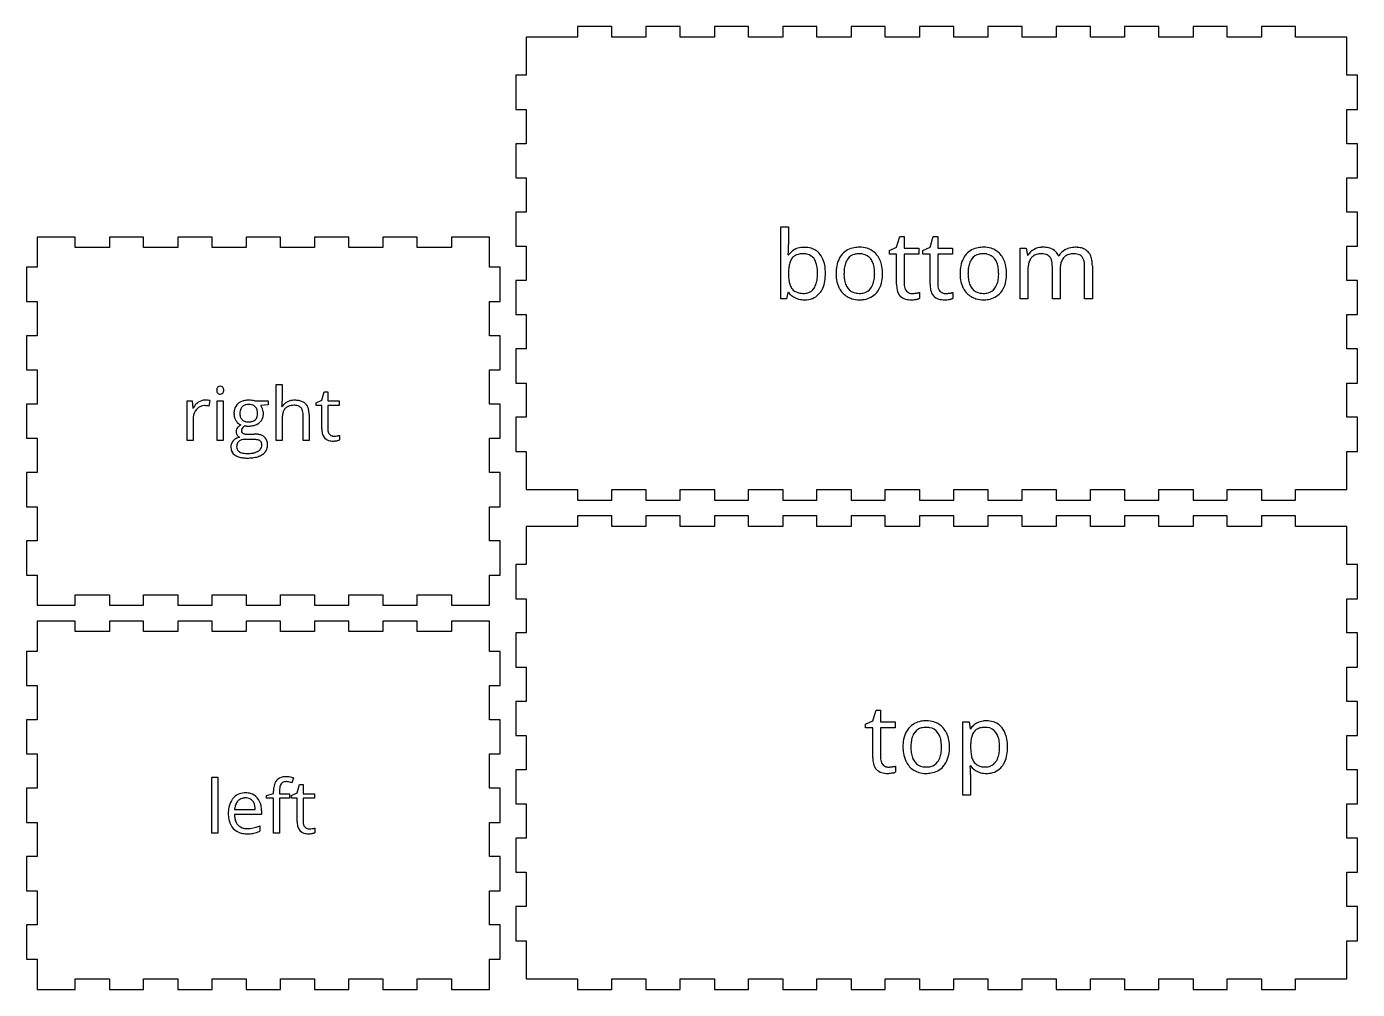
# Model space of a CAD drawing. Header units: millimetres. Extents: x 0 to 416, y 3 to 186.
# Drawn here: x 163 to 416, y 3 to 186 of the extents above; entities that cross this region are included whole.
import ezdxf

# ---------------------------------------------------------------- set-up
doc = ezdxf.new("R2010")
doc.units = ezdxf.units.MM

msp = doc.modelspace()

# ---------------------------------------------------------------- linework, layer by layer
at = {"layer": 'bottom_labelLayer'}
for p, q in [((306.39, 134.25), (306.39, 147.93)), ((306.39, 147.93), (307.85, 147.93)), ((307.85, 147.93), (307.85, 144.6)), ((328.4, 144.06), (329.01, 146.12)), ((329.01, 146.12), (329.86, 146.12)), ((329.86, 146.12), (329.86, 143.88)), ((334.75, 144.06), (335.37, 146.12)), ((335.37, 146.12), (336.21, 146.12)), ((336.21, 146.12), (336.21, 143.88)), ((307.78, 142.6), (307.85, 142.6)), ((327.02, 143.45), (328.4, 144.06)), ((327.02, 142.75), (327.02, 143.45)), ((328.4, 142.75), (327.02, 142.75)), ((328.4, 137.02), (328.4, 142.75)), ((329.86, 143.88), (332.65, 143.88)), ((332.65, 142.75), (329.86, 142.75)), ((329.86, 142.75), (329.86, 137.08)), ((332.65, 143.88), (332.65, 142.75)), ((333.37, 143.45), (334.75, 144.06)), ((333.37, 142.75), (333.37, 143.45)), ((334.75, 142.75), (333.37, 142.75)), ((334.75, 137.02), (334.75, 142.75)), ((336.21, 143.88), (339.01, 143.88)), ((339.01, 142.75), (336.21, 142.75)), ((336.21, 142.75), (336.21, 137.08)), ((339.01, 143.88), (339.01, 142.75)), ((351.87, 134.25), (351.87, 143.88)), ((351.87, 143.88), (353.06, 143.88)), ((353.06, 143.88), (353.3, 142.56)), ((353.3, 142.56), (353.37, 142.56)), ((359.17, 142.42), (359.24, 142.42)), ((353.33, 139.3), (353.33, 134.25)), ((358.01, 134.25), (358.01, 140.52)), ((359.47, 139.63), (359.47, 134.25)), ((364.15, 134.25), (364.15, 140.52)), ((365.61, 140.53), (365.61, 134.25)), ((307.44, 134.25), (306.39, 134.25)), ((307.74, 135.49), (307.44, 134.25)), ((307.85, 135.49), (307.74, 135.49)), ((332.72, 135.45), (332.72, 134.34)), ((339.08, 135.45), (339.08, 134.34)), ((353.33, 134.25), (351.87, 134.25)), ((359.47, 134.25), (358.01, 134.25)), ((365.61, 134.25), (364.15, 134.25))]:
    msp.add_line(p, q, dxfattribs=at)
for centre, radius, start, end in [((277.43, 144.58), 30.42, 358.1123, 0.0484), ((285.9, 144.29), 21.95, 355.7239, 358.1259), ((289.58, 144.04), 18.25, 355.4718, 355.6527), ((310.57, 140.7), 3.32, 95.1835, 145.1109), ((310.51, 140.47), 2.5, 143.3382, 161.256), ((310.05, 140.78), 1.94, 120.1403, 142.4249), ((310.33, 140.25), 2.54, 100.447, 119.6701), ((310.63, 138.72), 4.1, 89.5731, 100.7324), ((310.86, 139.06), 4.98, 89.8743, 96.8146), ((310.68, 139.45), 3.37, 78.6781, 90.375), ((310.92, 139.58), 4.46, 74.2393, 90.5624), ((310.97, 140.66), 2.13, 35.5408, 79.8011), ((311.21, 140.66), 3.34, 38.5631, 74.067), ((310.73, 140.49), 2.42, 32.7034, 35.5243), ((310.08, 140.12), 3.17, 15.778, 32.0151), ((310.45, 140.07), 4.3, 16.4709, 38.4075), ((321.89, 139.64), 4.95, 150.7111, 169.4695), ((321.07, 140.06), 4.03, 138.1759, 150.2287), ((320.93, 140.16), 3.86, 99.1759, 137.9833), ((321.53, 140.06), 3.02, 142.9026, 162.3749), ((320.96, 140.46), 2.32, 103.4685, 142.3119), ((321.3, 138.39), 5.67, 89.7326, 100.076), ((321.26, 139.35), 3.47, 89.4806, 103.8805), ((321.31, 139.14), 3.68, 79.3454, 90.3175), ((321.38, 139.16), 4.9, 73.5223, 90.5692), ((321.59, 140.39), 2.4, 37.9578, 80.4006), ((321.67, 140.2), 3.82, 41.1446, 73.2134), ((321.09, 140.04), 3, 20.0257, 37.435), ((321.12, 139.73), 4.54, 13.5014, 41.0703), ((345.47, 139.64), 4.95, 150.7111, 169.4695), ((344.65, 140.06), 4.03, 138.1759, 150.2287), ((344.51, 140.16), 3.86, 99.1759, 137.9833), ((345.11, 140.06), 3.02, 142.9026, 162.3749), ((344.54, 140.46), 2.32, 103.4685, 142.3119), ((344.89, 138.39), 5.67, 89.7326, 100.076), ((344.84, 139.35), 3.47, 89.4806, 103.8805), ((344.89, 139.14), 3.68, 79.3454, 90.3175), ((344.96, 139.16), 4.9, 73.5223, 90.5692), ((345.17, 140.39), 2.4, 37.9578, 80.4006), ((345.25, 140.2), 3.82, 41.1446, 73.2134), ((344.68, 140.04), 3, 20.0257, 37.435), ((344.7, 139.73), 4.54, 13.5014, 41.0703), ((355.84, 141.11), 2.87, 117.121, 149.5424), ((355.93, 140.53), 2.45, 143.077, 161.3914), ((355.48, 140.83), 1.91, 123.702, 142.3022), ((355.67, 140.5), 2.29, 101.1546, 123.0656), ((356.13, 140.59), 3.46, 93.8343, 117.5072), ((355.95, 139.2), 3.62, 89.5573, 101.4832), ((356.21, 139.88), 4.18, 89.9662, 94.2831), ((355.98, 139.4), 3.42, 85.5238, 90.0794), ((356.26, 139.28), 4.78, 77.5572, 90.5513), ((356.08, 140.39), 2.42, 72.3601, 85.9562), ((356.36, 141.24), 1.53, 41.0611, 72.8993), ((356.7, 141.19), 2.82, 52.7027, 78.0054), ((356.17, 141.11), 1.76, 20.7071, 40.0218), ((355.29, 140.77), 2.7, 7.9865, 20.795), ((356.86, 141.48), 2.49, 22.2098, 51.4971), ((361.88, 140.91), 3.05, 119.4042, 150.1829), ((361.99, 140.52), 2.41, 140.9765, 161.1699), ((361.6, 140.8), 1.93, 122.3597, 140.2884), ((362.22, 140.4), 3.66, 118.2583, 120.0631), ((362.22, 140.36), 3.69, 95.8635, 117.9693), ((361.82, 140.42), 2.37, 101.0032, 121.7841), ((362.1, 139.07), 3.75, 89.5621, 101.2962), ((362.34, 139.45), 4.6, 89.9197, 96.2618), ((362.13, 139.43), 3.39, 85.8145, 90.0685), ((362.38, 138.99), 5.07, 79.9361, 90.3804), ((362.22, 140.39), 2.42, 72.6396, 86.2568), ((362.5, 141.24), 1.54, 41.0408, 73.1792), ((362.72, 140.82), 3.21, 62.9723, 80.1665), ((362.31, 141.11), 1.76, 20.7071, 40.0218), ((361.43, 140.77), 2.7, 7.9865, 20.795), ((363.07, 141.54), 2.4, 44.229, 62.6229), ((362.97, 141.5), 2.51, 19.5612, 43.3161), ((361.44, 140.92), 4.14, 7.5042, 19.9645), ((319.09, 139.08), 11.24, 177.6177, 180.0426), ((315.71, 139.26), 7.86, 171.0668, 177.8457), ((312.46, 139.78), 4.56, 160.8926, 171.2335), ((307.99, 139.5), 5.35, 6.1649, 16.0396), ((304.74, 139.13), 8.62, 359.7681, 6.3095), ((308.27, 139.39), 6.59, 5.1338, 16.7973), ((305.51, 139.1), 9.36, 359.8779, 5.4094), ((324.46, 139.13), 7.58, 169.2443, 180.3881), ((326.11, 139.11), 7.71, 173.0086, 180.2464), ((323.32, 139.46), 4.9, 162.0653, 173.1675), ((319.61, 139.49), 4.59, 7.744, 20.069), ((316.94, 139.11), 7.28, 359.7076, 7.8973), ((319, 139.17), 6.73, 1.1277, 13.88), ((317.17, 139.08), 8.56, 359.992, 1.5419), ((348.04, 139.13), 7.58, 169.2443, 180.3881), ((349.69, 139.11), 7.71, 173.0086, 180.2464), ((346.9, 139.46), 4.9, 162.0653, 173.1675), ((343.19, 139.49), 4.59, 7.744, 20.069), ((340.52, 139.11), 7.28, 359.7076, 7.8973), ((342.58, 139.17), 6.73, 1.1277, 13.88), ((340.75, 139.08), 8.56, 359.992, 1.5419), ((363.49, 139.31), 10.16, 178.0977, 180.0253), ((360.67, 139.43), 7.33, 171.3042, 178.3501), ((357.71, 139.9), 4.34, 161.0234, 171.4469), ((353.7, 140.54), 4.3, 359.6948, 8.1472), ((365.88, 139.66), 6.41, 172.3777, 180.1829), ((367.47, 139.63), 8, 179.8936, 180.0008), ((363.45, 140), 3.96, 160.8732, 172.5272), ((359.85, 140.54), 4.3, 359.6948, 8.1472), ((358.92, 140.57), 6.69, 359.7107, 7.6907), ((317.5, 139.04), 9.65, 179.7763, 185.7075), ((313.69, 138.65), 5.82, 185.5925, 194.2051), ((311.26, 138.01), 3.31, 193.943, 208.0219), ((309.9, 138.11), 3.35, 326.7105, 343.6662), ((307.95, 138.71), 5.39, 343.4171, 353.6369), ((305, 139.06), 8.36, 353.4935, 0.2206), ((309.3, 138.52), 5.53, 335.8306, 350.8255), ((306.32, 139.02), 8.55, 350.6563, 0.338), ((324.18, 139.05), 7.3, 179.7745, 189.0933), ((322.31, 138.73), 5.4, 188.9102, 205.3171), ((325.78, 139.04), 7.39, 179.706, 187.9161), ((323.07, 138.65), 4.65, 187.7639, 200.0977), ((321.58, 138.1), 3.06, 200.0846, 216.9132), ((320.98, 138.14), 3.13, 323.0089, 342.639), ((319.18, 138.73), 5.02, 342.3616, 353.7538), ((316.54, 139.05), 7.69, 353.5363, 0.2014), ((320.74, 138.52), 4.95, 330.2507, 349.4116), ((318.2, 139.02), 7.54, 349.1762, 0.3863), ((332.98, 136.97), 4.59, 179.3551, 192.8477), ((332.79, 137.06), 2.94, 179.6416, 189.7506), ((339.34, 136.97), 4.59, 179.3551, 192.8477), ((339.15, 137.06), 2.94, 179.6416, 189.7506), ((347.76, 139.05), 7.3, 179.7745, 189.0933), ((345.89, 138.73), 5.4, 188.9102, 205.3171), ((349.36, 139.04), 7.39, 179.706, 187.9161), ((346.65, 138.65), 4.65, 187.7639, 200.0977), ((345.16, 138.1), 3.06, 200.0846, 216.9132), ((344.56, 138.14), 3.13, 323.0089, 342.639), ((342.77, 138.73), 5.02, 342.3616, 353.7538), ((340.12, 139.05), 7.69, 353.5363, 0.2014), ((344.32, 138.52), 4.95, 330.2507, 349.4116), ((341.78, 139.02), 7.54, 349.1762, 0.3863), ((310.48, 137.37), 3.23, 215.585, 245.8362), ((310.27, 137.51), 2.2, 208.5536, 217.5606), ((310.19, 137.48), 2.12, 218.1691, 253.8047), ((310.72, 137.94), 3.85, 245.9802, 255.5456), ((310.58, 138.69), 3.39, 253.1383, 266.8483), ((310.85, 138.5), 4.43, 255.7755, 270.3185), ((310.69, 139.99), 4.69, 266.3775, 270.051), ((310.73, 138.2), 2.91, 269.3869, 285.8631), ((310.88, 139.02), 4.95, 269.9226, 275.5482), ((311.11, 137.54), 3.45, 274.064, 321.4081), ((310.94, 137.42), 2.1, 286.0163, 326.8497), ((310.61, 137.95), 4.1, 321.3161, 335.5436), ((321.75, 138.5), 4.8, 205.656, 208.4461), ((321.03, 138.06), 3.95, 207.7947, 238.6758), ((321.08, 138.16), 4.06, 238.8115, 253.2428), ((321.04, 137.71), 2.39, 217.301, 261.7099), ((321.24, 138.76), 4.69, 253.5437, 270.4182), ((321.29, 138.92), 3.62, 260.5033, 270.2477), ((321.29, 139.74), 5.67, 269.7503, 279.8033), ((321.34, 138.68), 3.39, 269.4482, 284.7256), ((321.61, 137.69), 2.36, 284.5662, 322.6334), ((321.66, 138), 3.89, 278.8959, 317.9979), ((321.52, 138.11), 4.07, 318.144, 329.7566), ((330.68, 136.34), 2.21, 190.3818, 253.8772), ((331.76, 136.88), 1.88, 189.5479, 205.7874), ((331.33, 136.68), 1.42, 206.1294, 221.4084), ((331.13, 137.88), 3.81, 253.7848, 270.8853), ((331.28, 136.64), 1.36, 221.5949, 262.3505), ((331.4, 137.23), 1.95, 261.3267, 270.1913), ((331.17, 138.62), 4.55, 270.8933, 275.5484), ((331.41, 140.07), 4.79, 269.8804, 278.3028), ((331, 140.39), 6.32, 275.526, 279.294), ((331.15, 139.53), 5.45, 279.1861, 280.1145), ((331.46, 139.7), 4.42, 278.4155, 279.0081), ((331.4, 138.21), 4.11, 280.007, 283.3735), ((330.92, 143.13), 7.89, 278.9589, 280.5104), ((331.76, 136.68), 2.54, 283.3068, 288.1199), ((331.43, 140.38), 5.1, 280.4848, 282.6269), ((331.88, 138.39), 3.05, 282.5877, 285.5795), ((332.11, 135.64), 1.44, 287.9888, 295.3048), ((332.11, 137.56), 2.19, 285.724, 286.2569), ((337.04, 136.34), 2.21, 190.3818, 253.8772), ((338.11, 136.88), 1.88, 189.5479, 205.7874), ((337.69, 136.68), 1.42, 206.1294, 221.4084), ((337.49, 137.88), 3.81, 253.7848, 270.8853), ((337.64, 136.64), 1.36, 221.5949, 262.3505), ((337.75, 137.23), 1.95, 261.3267, 270.1913), ((337.53, 138.62), 4.55, 270.8933, 275.5484), ((337.77, 140.07), 4.79, 269.8804, 278.3028), ((337.36, 140.39), 6.32, 275.526, 279.294), ((337.51, 139.53), 5.45, 279.1861, 280.1145), ((337.81, 139.7), 4.42, 278.4155, 279.0081), ((337.75, 138.21), 4.11, 280.007, 283.3735), ((337.28, 143.13), 7.89, 278.9589, 280.5104), ((338.12, 136.68), 2.54, 283.3068, 288.1199), ((337.79, 140.38), 5.1, 280.4848, 282.6269), ((338.24, 138.39), 3.05, 282.5877, 285.5795), ((338.46, 135.64), 1.44, 287.9888, 295.3048), ((338.46, 137.56), 2.19, 285.724, 286.2569), ((345.33, 138.5), 4.8, 205.656, 208.4461), ((344.61, 138.06), 3.95, 207.7947, 238.6758), ((344.66, 138.16), 4.06, 238.8115, 253.2428), ((344.62, 137.71), 2.39, 217.301, 261.7099), ((344.82, 138.76), 4.69, 253.5437, 270.4182), ((344.87, 138.92), 3.62, 260.5033, 270.2477), ((344.88, 139.74), 5.67, 269.7503, 279.8033), ((344.92, 138.68), 3.39, 269.4482, 284.7256), ((345.19, 137.69), 2.36, 284.5662, 322.6334), ((345.24, 138), 3.89, 278.8959, 317.9979), ((345.1, 138.11), 4.07, 318.144, 329.7566), ((331.19, 137.82), 3.74, 270.0034, 270.7602), ((337.55, 137.82), 3.74, 270.0034, 270.7602)]:
    msp.add_arc(centre, radius, start, end, dxfattribs=at)
at = {"layer": 'bottom_outsideCutPath'}
for p, q in [((274.25, 186), (267.75, 186)), ((267.75, 186), (267.75, 184)), ((274.25, 184), (274.25, 186)), ((287.25, 186), (280.75, 186)), ((280.75, 186), (280.75, 184)), ((287.25, 184), (287.25, 186)), ((300.25, 186), (293.75, 186)), ((293.75, 186), (293.75, 184)), ((300.25, 184), (300.25, 186)), ((313.25, 186), (306.75, 186)), ((306.75, 186), (306.75, 184)), ((313.25, 184), (313.25, 186)), ((326.25, 186), (319.75, 186)), ((319.75, 186), (319.75, 184)), ((326.25, 184), (326.25, 186)), ((339.25, 186), (332.75, 186)), ((332.75, 186), (332.75, 184)), ((339.25, 184), (339.25, 186)), ((352.25, 186), (345.75, 186)), ((345.75, 186), (345.75, 184)), ((352.25, 184), (352.25, 186)), ((365.25, 186), (358.75, 186)), ((358.75, 186), (358.75, 184)), ((365.25, 184), (365.25, 186)), ((378.25, 186), (371.75, 186)), ((371.75, 186), (371.75, 184)), ((378.25, 184), (378.25, 186)), ((391.25, 186), (384.75, 186)), ((384.75, 186), (384.75, 184)), ((391.25, 184), (391.25, 186)), ((404.25, 186), (397.75, 186)), ((397.75, 186), (397.75, 184)), ((404.25, 184), (404.25, 186)), ((258, 184), (258, 176.75)), ((261.25, 184), (258, 184)), ((267.75, 184), (261.25, 184)), ((280.75, 184), (274.25, 184)), ((293.75, 184), (287.25, 184)), ((306.75, 184), (300.25, 184)), ((319.75, 184), (313.25, 184)), ((332.75, 184), (326.25, 184)), ((345.75, 184), (339.25, 184)), ((358.75, 184), (352.25, 184)), ((371.75, 184), (365.25, 184)), ((384.75, 184), (378.25, 184)), ((397.75, 184), (391.25, 184)), ((414, 184), (404.25, 184)), ((414, 183.25), (414, 184)), ((414, 176.75), (414, 183.25)), ((258, 176.75), (256, 176.75)), ((256, 176.75), (256, 170.25)), ((416, 176.75), (414, 176.75)), ((416, 170.25), (416, 176.75)), ((256, 170.25), (258, 170.25)), ((258, 170.25), (258, 163.75)), ((414, 163.75), (414, 170.25)), ((414, 170.25), (416, 170.25)), ((258, 163.75), (256, 163.75)), ((256, 163.75), (256, 157.25)), ((416, 163.75), (414, 163.75)), ((416, 157.25), (416, 163.75)), ((256, 157.25), (258, 157.25)), ((258, 157.25), (258, 150.75)), ((414, 150.75), (414, 157.25)), ((414, 157.25), (416, 157.25)), ((258, 150.75), (256, 150.75)), ((256, 150.75), (256, 144.25)), ((416, 150.75), (414, 150.75)), ((416, 144.25), (416, 150.75)), ((256, 144.25), (258, 144.25)), ((258, 144.25), (258, 137.75)), ((414, 137.75), (414, 144.25)), ((414, 144.25), (416, 144.25)), ((258, 137.75), (256, 137.75)), ((256, 137.75), (256, 131.25)), ((416, 137.75), (414, 137.75)), ((416, 131.25), (416, 137.75)), ((256, 131.25), (258, 131.25)), ((258, 131.25), (258, 124.75)), ((414, 124.75), (414, 131.25)), ((414, 131.25), (416, 131.25)), ((258, 124.75), (256, 124.75)), ((256, 124.75), (256, 118.25)), ((416, 124.75), (414, 124.75)), ((416, 118.25), (416, 124.75)), ((256, 118.25), (258, 118.25)), ((258, 118.25), (258, 111.75)), ((414, 111.75), (414, 118.25)), ((414, 118.25), (416, 118.25)), ((258, 111.75), (256, 111.75)), ((256, 111.75), (256, 105.25)), ((416, 111.75), (414, 111.75)), ((416, 105.25), (416, 111.75)), ((256, 105.25), (258, 105.25)), ((258, 105.25), (258, 98.75)), ((414, 98), (414, 105.25)), ((414, 105.25), (416, 105.25)), ((258, 98.75), (258, 98)), ((258, 98), (267.75, 98)), ((267.75, 98), (267.75, 96)), ((274.25, 96), (274.25, 98)), ((274.25, 98), (280.75, 98)), ((280.75, 98), (280.75, 96)), ((287.25, 96), (287.25, 98)), ((287.25, 98), (293.75, 98)), ((293.75, 98), (293.75, 96)), ((300.25, 96), (300.25, 98)), ((300.25, 98), (306.75, 98)), ((306.75, 98), (306.75, 96)), ((313.25, 96), (313.25, 98)), ((313.25, 98), (319.75, 98)), ((319.75, 98), (319.75, 96)), ((326.25, 96), (326.25, 98)), ((326.25, 98), (332.75, 98)), ((332.75, 98), (332.75, 96)), ((339.25, 96), (339.25, 98)), ((339.25, 98), (345.75, 98)), ((345.75, 98), (345.75, 96)), ((352.25, 96), (352.25, 98)), ((352.25, 98), (358.75, 98)), ((358.75, 98), (358.75, 96)), ((365.25, 96), (365.25, 98)), ((365.25, 98), (371.75, 98)), ((371.75, 98), (371.75, 96)), ((378.25, 96), (378.25, 98)), ((378.25, 98), (384.75, 98)), ((384.75, 98), (384.75, 96)), ((391.25, 96), (391.25, 98)), ((391.25, 98), (397.75, 98)), ((397.75, 98), (397.75, 96)), ((404.25, 96), (404.25, 98)), ((404.25, 98), (410.75, 98)), ((410.75, 98), (414, 98)), ((267.75, 96), (274.25, 96)), ((280.75, 96), (287.25, 96)), ((293.75, 96), (300.25, 96)), ((306.75, 96), (313.25, 96)), ((319.75, 96), (326.25, 96)), ((332.75, 96), (339.25, 96)), ((345.75, 96), (352.25, 96)), ((358.75, 96), (365.25, 96)), ((371.75, 96), (378.25, 96)), ((384.75, 96), (391.25, 96)), ((397.75, 96), (404.25, 96))]:
    msp.add_line(p, q, dxfattribs=at)
at = {"layer": 'left_labelLayer'}
for p, q in [((198.21, 32.71), (198.21, 43.35)), ((198.21, 43.35), (199.34, 43.35)), ((199.34, 43.35), (199.34, 32.71)), ((213.75, 43.19), (213.45, 42.28)), ((209.94, 40.25), (209.94, 40.66)), ((211.07, 40.69), (211.07, 40.2)), ((214.43, 40.34), (214.91, 41.94)), ((214.91, 41.94), (215.56, 41.94)), ((215.56, 41.94), (215.56, 40.2)), ((208.6, 39.84), (209.94, 40.25)), ((208.6, 39.32), (208.6, 39.84)), ((209.94, 39.32), (208.6, 39.32)), ((209.94, 32.71), (209.94, 39.32)), ((211.07, 40.2), (212.98, 40.2)), ((212.98, 39.32), (211.07, 39.32)), ((211.07, 39.32), (211.07, 32.71)), ((212.98, 40.2), (212.98, 39.32)), ((213.36, 39.87), (214.43, 40.34)), ((213.36, 39.32), (213.36, 39.87)), ((214.43, 39.32), (213.36, 39.32)), ((214.43, 34.87), (214.43, 39.32)), ((215.56, 40.2), (217.74, 40.2)), ((217.74, 39.32), (215.56, 39.32)), ((215.56, 39.32), (215.56, 34.91)), ((217.74, 40.2), (217.74, 39.32)), ((207.67, 36.25), (202.51, 36.25)), ((202.53, 37.18), (206.45, 37.18)), ((207.67, 36.97), (207.67, 36.25)), ((207.35, 34.07), (207.35, 33.06)), ((217.79, 33.65), (217.79, 32.78)), ((199.34, 32.71), (198.21, 32.71)), ((211.07, 32.71), (209.94, 32.71))]:
    msp.add_line(p, q, dxfattribs=at)
for centre, radius, start, end in [((212.02, 41.4), 1.99, 98.2552, 139.6203), ((212.33, 39.98), 3.45, 89.6697, 99.9315), ((212.33, 39.77), 3.65, 81.5641, 89.7017), ((212.08, 37.98), 5.46, 75.974, 81.6565), ((211.63, 36.15), 7.35, 73.2964, 76.0946), ((214.54, 40.72), 4.6, 167.5776, 180.6587), ((212.37, 41.22), 2.38, 141.7434, 168.2322), ((216.43, 40.69), 5.36, 178.1973, 180.0232), ((214.96, 40.75), 3.89, 171.6528, 178.4383), ((213.41, 40.99), 2.32, 161.8438, 171.7847), ((212.46, 41.31), 1.31, 145.0688, 162.1802), ((212.18, 41.49), 0.983, 102.7677, 144.338), ((212.32, 40.96), 1.53, 89.4859, 103.4197), ((212.32, 40.05), 2.44, 83.076, 89.7927), ((212.17, 38.85), 3.65, 76.5183, 83.0217), ((211.75, 37.04), 5.51, 71.9613, 76.5918), ((205.34, 36.83), 3.97, 149.4071, 169.1854), ((204.8, 37.12), 3.36, 140.1056, 148.9067), ((204.47, 37.43), 2.91, 92.4763, 140.5386), ((205.83, 36.94), 3.3, 160.3354, 172.5315), ((204.84, 37.31), 2.24, 138.0995, 160.5866), ((204.45, 37.65), 1.73, 106.4657, 137.9177), ((204.58, 37.15), 2.24, 89.4422, 106.209), ((204.62, 36.33), 4.01, 89.9638, 93.9176), ((204.62, 37.06), 2.33, 79.6469, 90.291), ((204.65, 36.88), 3.46, 74.2126, 90.545), ((204.78, 37.82), 1.55, 40.0823, 80.6243), ((204.87, 37.68), 2.63, 41.2065, 74.0233), ((204.62, 37.7), 1.76, 23.4822, 39.7072), ((203.97, 37.42), 2.47, 8.7342, 23.2772), ((204.46, 37.33), 3.17, 11.5994, 41.1496), ((203.05, 37), 4.62, 359.6148, 12.0336), ((207.29, 36.44), 5.96, 168.9539, 180.3843), ((207.81, 36.4), 6.48, 179.9887, 181.7991), ((206.36, 36.31), 5.02, 181.3575, 194.492), ((207.06, 36.34), 4.55, 181.1447, 190.8007), ((206.8, 36.79), 4.29, 172.1544, 174.7616), ((205.45, 36.03), 2.92, 190.6006, 206.0275), ((202.58, 37.2), 3.87, 359.6745, 8.9225), ((204.73, 35.87), 3.34, 194.0877, 223.0538), ((204.56, 35.74), 3.12, 223.5466, 256.1957), ((204.74, 35.69), 2.13, 206.295, 222.5558), ((204.68, 35.66), 2.06, 223.0645, 258.1401), ((204.93, 36.69), 3.12, 257.5312, 270.4319), ((204.93, 39.56), 5.99, 270.1984, 292.209), ((204.63, 39.31), 6.81, 287.9023, 293.4862), ((204.65, 40.39), 6.87, 291.8255, 293.1614), ((218, 34.83), 3.57, 179.3551, 192.8478), ((216.21, 34.34), 1.72, 190.3818, 253.8772), ((217.85, 34.9), 2.29, 179.6416, 189.7506), ((217.04, 34.76), 1.47, 189.548, 205.7873), ((216.71, 34.6), 1.1, 206.1294, 221.4084), ((216.67, 34.57), 1.05, 221.5949, 262.3505), ((216.76, 35.03), 1.52, 261.3266, 270.1913), ((216.77, 37.24), 3.73, 269.8803, 278.3029), ((216.81, 36.95), 3.43, 278.4157, 279.0083), ((216.39, 39.62), 6.14, 278.9591, 280.5104), ((216.79, 37.48), 3.96, 280.4848, 282.6268), ((217.14, 35.93), 2.37, 282.5878, 285.5794), ((217.32, 35.28), 1.7, 285.7233, 286.2558), ((204.88, 36.99), 4.41, 256.0088, 270.4848), ((204.92, 41.82), 9.25, 269.967, 271.9931), ((205.01, 39.59), 7.01, 271.912, 275.9727), ((205.25, 37.35), 4.76, 275.9055, 281.6604), ((205.13, 37.78), 5.21, 281.9936, 287.8851), ((216.56, 35.54), 2.96, 253.7848, 270.8853), ((216.6, 35.48), 2.91, 270.0029, 270.7607), ((216.59, 36.11), 3.54, 270.8932, 275.5484), ((216.45, 37.49), 4.92, 275.526, 279.294), ((216.57, 36.83), 4.25, 279.1866, 280.1141), ((216.76, 35.79), 3.19, 280.007, 283.3735), ((217.05, 34.6), 1.97, 283.307, 288.1197), ((217.32, 33.79), 1.12, 287.9889, 295.3048)]:
    msp.add_arc(centre, radius, start, end, dxfattribs=at)
at = {"layer": 'left_outsideCutPath'}
for p, q in [((165, 73), (165, 67.25)), ((165.75, 73), (165, 73)), ((172.25, 73), (165.75, 73)), ((172.25, 71), (172.25, 73)), ((178.75, 71), (172.25, 71)), ((185.25, 73), (178.75, 73)), ((178.75, 73), (178.75, 71)), ((185.25, 71), (185.25, 73)), ((191.75, 71), (185.25, 71)), ((198.25, 73), (191.75, 73)), ((191.75, 73), (191.75, 71)), ((198.25, 71), (198.25, 73)), ((204.75, 71), (198.25, 71)), ((211.25, 73), (204.75, 73)), ((204.75, 73), (204.75, 71)), ((211.25, 71), (211.25, 73)), ((217.75, 71), (211.25, 71)), ((224.25, 73), (217.75, 73)), ((217.75, 73), (217.75, 71)), ((224.25, 71), (224.25, 73)), ((230.75, 71), (224.25, 71)), ((237.25, 73), (230.75, 73)), ((230.75, 73), (230.75, 71)), ((237.25, 71), (237.25, 73)), ((243.75, 71), (237.25, 71)), ((251, 73), (243.75, 73)), ((243.75, 73), (243.75, 71)), ((251, 67.25), (251, 73)), ((165, 67.25), (163, 67.25)), ((163, 67.25), (163, 60.75)), ((253, 67.25), (251, 67.25)), ((253, 60.75), (253, 67.25)), ((163, 60.75), (165, 60.75)), ((165, 60.75), (165, 54.25)), ((251, 54.25), (251, 60.75)), ((251, 60.75), (253, 60.75)), ((165, 54.25), (163, 54.25)), ((163, 54.25), (163, 47.75)), ((253, 54.25), (251, 54.25)), ((253, 47.75), (253, 54.25)), ((163, 47.75), (165, 47.75)), ((165, 47.75), (165, 41.25)), ((251, 41.25), (251, 47.75)), ((251, 47.75), (253, 47.75)), ((165, 41.25), (163, 41.25)), ((163, 41.25), (163, 34.75)), ((253, 41.25), (251, 41.25)), ((253, 34.75), (253, 41.25)), ((163, 34.75), (165, 34.75)), ((165, 34.75), (165, 28.25)), ((251, 28.25), (251, 34.75)), ((251, 34.75), (253, 34.75)), ((165, 28.25), (163, 28.25)), ((163, 28.25), (163, 21.75)), ((253, 28.25), (251, 28.25)), ((253, 21.75), (253, 28.25)), ((163, 21.75), (165, 21.75)), ((165, 21.75), (165, 15.25)), ((251, 15.25), (251, 21.75)), ((251, 21.75), (253, 21.75)), ((165, 15.25), (163, 15.25)), ((163, 15.25), (163, 8.75)), ((253, 15.25), (251, 15.25)), ((253, 8.75), (253, 15.25)), ((163, 8.75), (165, 8.75)), ((165, 8.75), (165, 3)), ((251, 3), (251, 8.75)), ((251, 8.75), (253, 8.75)), ((165, 3), (172.25, 3)), ((172.25, 3), (172.25, 5)), ((172.25, 5), (178.75, 5)), ((178.75, 5), (178.75, 3)), ((178.75, 3), (185.25, 3)), ((185.25, 3), (185.25, 5)), ((185.25, 5), (191.75, 5)), ((191.75, 5), (191.75, 3)), ((191.75, 3), (198.25, 3)), ((198.25, 3), (198.25, 5)), ((198.25, 5), (204.75, 5)), ((204.75, 5), (204.75, 3)), ((204.75, 3), (211.25, 3)), ((211.25, 3), (211.25, 5)), ((211.25, 5), (217.75, 5)), ((217.75, 5), (217.75, 3)), ((217.75, 3), (224.25, 3)), ((224.25, 3), (224.25, 5)), ((224.25, 5), (230.75, 5)), ((230.75, 5), (230.75, 3)), ((230.75, 3), (237.25, 3)), ((237.25, 3), (237.25, 5)), ((237.25, 5), (243.75, 5)), ((243.75, 5), (243.75, 3)), ((243.75, 3), (250.25, 3)), ((250.25, 3), (251, 3))]:
    msp.add_line(p, q, dxfattribs=at)
at = {"layer": 'right_labelLayer'}
for p, q in [((210.44, 107.36), (210.44, 118)), ((210.44, 118), (211.58, 118)), ((211.58, 118), (211.58, 114.78)), ((219.12, 114.99), (219.6, 116.59)), ((219.6, 116.59), (220.25, 116.59)), ((220.25, 116.59), (220.25, 114.86)), ((193.52, 107.36), (193.52, 114.86)), ((193.52, 114.86), (194.45, 114.86)), ((194.45, 114.86), (194.58, 113.47)), ((197.83, 114.91), (197.67, 113.86)), ((199.23, 107.36), (199.23, 114.86)), ((199.23, 114.86), (200.37, 114.86)), ((200.37, 114.86), (200.37, 107.36)), ((206.31, 114.86), (208.91, 114.86)), ((208.91, 114.14), (207.52, 113.97)), ((208.91, 114.86), (208.91, 114.14)), ((218.05, 114.52), (219.12, 114.99)), ((218.05, 113.97), (218.05, 114.52)), ((219.12, 113.97), (218.05, 113.97)), ((219.12, 109.52), (219.12, 113.97)), ((220.25, 114.86), (222.43, 114.86)), ((222.43, 113.97), (220.25, 113.97)), ((220.25, 113.97), (220.25, 109.56)), ((222.43, 114.86), (222.43, 113.97)), ((194.58, 113.47), (194.64, 113.47)), ((194.65, 111.38), (194.65, 107.36)), ((211.52, 113.82), (211.59, 113.82)), ((215.57, 107.36), (215.57, 112.21)), ((216.71, 112.25), (216.71, 107.36)), ((211.58, 111.28), (211.58, 107.36)), ((194.65, 107.36), (193.52, 107.36)), ((200.37, 107.36), (199.23, 107.36)), ((205.93, 107.53), (204.56, 107.53)), ((204.96, 108.55), (206.29, 108.55)), ((211.58, 107.36), (210.44, 107.36)), ((216.71, 107.36), (215.57, 107.36)), ((222.48, 108.3), (222.48, 107.43))]:
    msp.add_line(p, q, dxfattribs=at)
for centre, radius, start, end in [((200.39, 116.89), 1.26, 170.8452, 180.3544), ((200.48, 116.88), 1.34, 179.8805, 185.3688), ((200.06, 116.84), 0.924, 184.9925, 198.204), ((199.92, 116.97), 0.78, 155.9679, 171.0515), ((199.74, 116.73), 0.586, 197.7934, 224.8942), ((199.7, 117.07), 0.531, 133.788, 155.9172), ((199.78, 116.98), 0.656, 92.6446, 133.4711), ((199.81, 116.77), 0.866, 89.9694, 93.7641), ((199.82, 116.97), 0.669, 46.3708, 90.8879), ((199.88, 117.04), 0.573, 17.7252, 46.4474), ((199.9, 116.72), 0.554, 313.6154, 332.2677), ((199.73, 116.8), 0.739, 332.6322, 350.0706), ((199.57, 116.93), 0.901, 4.9428, 18.1901), ((199.3, 116.88), 1.17, 349.8345, 0.389), ((199.18, 116.89), 1.3, 359.8847, 5.3182), ((197.98, 111.59), 3.83, 139.414, 150.6033), ((197.29, 112.18), 2.93, 124.2322, 139.4161), ((196.84, 111.99), 1.97, 89.6335, 137.0881), ((196.92, 112.73), 2.26, 89.6797, 124.4406), ((196.85, 111.3), 2.66, 87.3436, 89.9661), ((196.95, 109.78), 5.21, 84.9923, 90.1281), ((196.81, 110.48), 3.48, 81.5885, 87.1916), ((196.59, 108.98), 5, 77.4454, 81.6361), ((197.07, 111.18), 3.8, 78.4892, 85.0266), ((199.78, 116.77), 0.637, 225.1301, 249.9001), ((199.8, 116.85), 0.721, 250.5, 270.5978), ((199.82, 116.79), 0.662, 269.1788, 314.2808), ((204.62, 112.73), 2.16, 132.3288, 167.3341), ((204.76, 112.52), 2.41, 106.2189, 131.5378), ((204.9, 112.81), 1.31, 122.521, 134.9967), ((205.13, 111.33), 3.66, 93.633, 106.5409), ((205.02, 112.6), 1.55, 101.0621, 121.9739), ((205.19, 111.78), 2.38, 89.5859, 101.3334), ((205.25, 109.98), 5.01, 89.938, 94.0268), ((205.24, 111.7), 2.47, 76.1095, 90.7028), ((205.27, 110.64), 4.35, 82.5852, 90.1849), ((205.4, 111.67), 3.31, 74.0089, 82.5694), ((205.56, 112.83), 1.29, 13.9536, 77.6674), ((206.07, 112.83), 1.84, 29.4584, 38.3577), ((207.13, 114.44), 4.44, 351.9714, 354.9618), ((204.84, 114.64), 6.74, 354.9828, 357.8944), ((201.37, 114.77), 10.21, 357.8674, 0.0683), ((213.51, 112.61), 2.27, 119.8316, 147.9726), ((213.79, 112.19), 2.77, 116.6658, 120.4183), ((213.84, 112.06), 2.91, 96.6653, 116.3782), ((213.58, 111.87), 2.13, 100.1068, 118.0847), ((213.82, 110.59), 3.43, 89.5919, 100.3595), ((213.95, 111.3), 3.68, 89.8927, 96.9959), ((213.86, 111.02), 3.01, 84.0198, 90.1511), ((213.99, 110.37), 4.6, 80.6863, 90.3537), ((213.97, 111.99), 2.03, 71.0828, 84.3691), ((214.22, 112.7), 1.28, 43.3791, 71.5386), ((214.27, 112.06), 2.89, 65.6023, 80.8844), ((214.62, 112.84), 2.05, 46.7401, 65.4131), ((214.64, 112.91), 1.98, 19.2204, 45.7661), ((198.1, 111.39), 3.44, 173.6908, 180.0883), ((197.25, 111.52), 2.59, 138.9576, 174.5422), ((197.32, 111.45), 2.69, 135.6209, 138.8377), ((205.7, 112.46), 3.28, 166.8196, 180.4839), ((205.29, 112.43), 2.86, 179.9759, 183.6207), ((204.77, 112.37), 2.35, 183.0161, 212.3123), ((206.53, 112.46), 2.99, 175.3393, 180.0864), ((205.76, 112.44), 2.22, 179.5618, 191.6529), ((205.67, 112.55), 2.12, 162.5912, 175.7343), ((204.99, 112.27), 1.43, 191.3555, 213.366), ((204.95, 112.78), 1.36, 135.584, 163.0016), ((204.81, 112.17), 1.21, 213.9574, 227.7972), ((205.6, 112.16), 1.25, 282.7797, 346.4828), ((204.45, 112.51), 2.44, 359.1806, 15.0432), ((204.59, 112.45), 2.3, 345.4362, 0.7466), ((205.89, 112.32), 2.1, 310.6098, 342.0924), ((205.32, 112.4), 2.71, 23.1846, 29.5422), ((204.6, 112.08), 3.5, 21.2508, 23.3489), ((205.82, 112.57), 2.18, 6.8505, 20.9872), ((205.41, 112.45), 2.6, 342.565, 0.5958), ((205.21, 112.48), 2.8, 359.8711, 7.0433), ((217.01, 111.37), 5.43, 171.3202, 178.3407), ((218.9, 111.28), 7.32, 178.1079, 180.023), ((214.89, 111.7), 3.28, 160.1567, 171.5313), ((213.58, 112.19), 1.89, 140.6208, 160.5049), ((213.33, 112.36), 1.59, 118.4551, 139.6706), ((214.16, 112.67), 1.35, 22.7024, 42.3419), ((213.55, 112.42), 2, 8.4931, 22.658), ((212.36, 112.23), 3.21, 359.6714, 8.6877), ((213.5, 112.49), 3.19, 6.4734, 19.6468), ((211.8, 112.27), 4.91, 359.7945, 6.7744), ((204.87, 112.44), 2.47, 212.4714, 215.8877), ((204.13, 109), 1.3, 161.7226, 180.4843), ((204.13, 108.99), 1.3, 179.9835, 182.9377), ((203.88, 108.96), 1.05, 182.1767, 215.3415), ((204.5, 112.14), 1.99, 215.1641, 247.4748), ((203.98, 109.04), 1.15, 144.4963, 161.3351), ((204.36, 108.76), 1.62, 132.7259, 144.148), ((204.97, 108.11), 2.52, 125.2213, 132.8655), ((205.59, 107.25), 3.56, 121.2353, 125.3795), ((204.69, 109.16), 0.854, 147.5369, 180.2592), ((204.43, 109.15), 0.588, 179.2919, 198.3581), ((204.32, 109.12), 0.475, 199.2292, 239.5691), ((204.97, 108.97), 1.19, 128.0882, 147.14), ((204.97, 112.36), 1.47, 228.2621, 254.7341), ((205.49, 108.33), 2.02, 117.3935, 128.4096), ((205.13, 113.15), 3.08, 259.4963, 263.3905), ((205.17, 113.07), 2.2, 254.4016, 267.4349), ((205.19, 113.71), 3.65, 263.4837, 270.1271), ((205.23, 113.78), 2.92, 267.0154, 270.0324), ((205.2, 114.99), 4.93, 269.9692, 272.9312), ((205.26, 113.34), 2.47, 269.2257, 284.3773), ((205.28, 113.81), 3.74, 272.5335, 285.258), ((205.62, 112.63), 2.52, 284.9316, 310.6223), ((222.69, 109.48), 3.57, 179.3551, 192.8478), ((222.54, 109.55), 2.29, 179.6416, 189.7506), ((221.73, 109.41), 1.47, 189.548, 205.7873), ((203.57, 106.12), 1.74, 138.3916, 181.0053), ((203.76, 105.96), 1.98, 113.8121, 138.3496), ((204.75, 106.12), 1.82, 168.2581, 180.382), ((204.1, 105.21), 2.81, 102.2871, 114.1173), ((204.14, 106.26), 1.2, 130.7945, 169.0413), ((204.16, 109.17), 1.4, 215.465, 217.1747), ((203.99, 109.02), 1.18, 216.5862, 245.4968), ((204.23, 106.15), 1.33, 117.2304, 130.5024), ((204.38, 105.82), 1.7, 99.8103, 116.823), ((204.41, 109.24), 0.629, 238.2194, 239.8458), ((204.48, 109.39), 0.796, 240.7302, 254.5027), ((204.55, 104.93), 2.61, 89.6435, 100.0209), ((204.7, 110.14), 1.58, 254.1637, 262.2124), ((204.87, 111.34), 2.79, 262.0556, 267.2083), ((204.95, 112.87), 4.32, 267.0919, 270.0863), ((205.94, 100.31), 7.22, 86.5054, 90.1399), ((206.31, 103.91), 4.65, 81.5744, 90.306), ((206.13, 103.26), 4.27, 81.4172, 86.5757), ((206.43, 105.21), 2.3, 73.41, 81.5907), ((206.57, 105.57), 2.96, 68.3671, 81.7399), ((206.79, 106.38), 1.08, 58.9972, 73.8587), ((206.96, 106.69), 0.715, 31.5096, 58.0778), ((206.48, 106.43), 1.24, 319.0765, 1.1407), ((206.77, 106.59), 0.93, 10.6608, 30.9362), ((206.9, 106.42), 2.05, 52.188, 68.2501), ((206.18, 106.47), 1.54, 359.5461, 10.9904), ((207.13, 106.73), 1.66, 8.6201, 51.8983), ((206.35, 106.52), 2.46, 340.5269, 0.7202), ((206.32, 106.56), 2.49, 359.743, 9.7326), ((220.9, 108.99), 1.72, 190.3818, 253.8772), ((221.4, 109.25), 1.1, 206.1294, 221.4084), ((221.25, 110.19), 2.96, 253.7848, 270.8853), ((221.36, 109.23), 1.05, 221.5949, 262.3505), ((221.45, 109.68), 1.52, 261.3266, 270.1913), ((221.29, 110.13), 2.91, 270.0029, 270.7607), ((221.28, 110.76), 3.54, 270.8932, 275.5484), ((221.46, 111.89), 3.73, 269.8803, 278.3029), ((221.14, 112.14), 4.92, 275.526, 279.294), ((221.26, 111.48), 4.25, 279.1866, 280.1141), ((221.5, 111.6), 3.43, 278.4157, 279.0083), ((221.45, 110.44), 3.19, 280.007, 283.3735), ((221.08, 114.27), 6.14, 278.9591, 280.5104), ((221.74, 109.26), 1.97, 283.307, 288.1197), ((221.48, 112.13), 3.96, 280.4848, 282.6268), ((221.83, 110.58), 2.37, 282.5878, 285.5794), ((222, 108.44), 1.12, 287.9889, 295.3048), ((222, 109.94), 1.7, 285.7233, 286.2558), ((204.23, 106.09), 2.4, 179.9785, 183.0225), ((203.68, 106.04), 1.84, 182.208, 207.7461), ((203.63, 106.05), 1.81, 208.9036, 236.4231), ((204.11, 106.73), 2.64, 235.9668, 251.2229), ((204.07, 106.09), 1.14, 179.2207, 200.9355), ((203.94, 106.06), 1, 202.0287, 236.1457), ((204.56, 108.05), 4.03, 251.2102, 262.7064), ((204.14, 106.32), 1.33, 235.0633, 238.5042), ((204.38, 106.74), 1.82, 239.1066, 254.4863), ((204.69, 107.83), 2.95, 254.2324, 263.4937), ((204.87, 110.36), 6.36, 262.5635, 270.2699), ((204.89, 109.52), 4.65, 263.4109, 270.1457), ((204.91, 110.6), 5.73, 269.9079, 270.0013), ((204.94, 112.99), 8.99, 269.7545, 276.617), ((204.94, 112.5), 7.63, 269.7958, 275.3991), ((205.23, 109.57), 4.68, 275.2957, 283.3516), ((205.34, 109.64), 5.62, 276.494, 286.4954), ((205.69, 107.65), 2.71, 283.137, 295.8573), ((206.04, 106.9), 1.88, 296.4047, 301.8008), ((205.98, 107.52), 3.4, 286.2542, 302.528), ((206.17, 106.71), 1.66, 301.2231, 318.6238), ((206.34, 106.91), 2.7, 303.1869, 304.1722), ((206.71, 106.43), 2.09, 302.9904, 339.5495)]:
    msp.add_arc(centre, radius, start, end, dxfattribs=at)
at = {"layer": 'right_outsideCutPath'}
for p, q in [((165, 146), (165, 140.25)), ((165.75, 146), (165, 146)), ((172.25, 146), (165.75, 146)), ((172.25, 144), (172.25, 146)), ((185.25, 146), (178.75, 146)), ((178.75, 146), (178.75, 144)), ((185.25, 144), (185.25, 146)), ((198.25, 146), (191.75, 146)), ((191.75, 146), (191.75, 144)), ((198.25, 144), (198.25, 146)), ((211.25, 146), (204.75, 146)), ((204.75, 146), (204.75, 144)), ((211.25, 144), (211.25, 146)), ((224.25, 146), (217.75, 146)), ((217.75, 146), (217.75, 144)), ((224.25, 144), (224.25, 146)), ((237.25, 146), (230.75, 146)), ((230.75, 146), (230.75, 144)), ((237.25, 144), (237.25, 146)), ((251, 146), (243.75, 146)), ((243.75, 146), (243.75, 144)), ((251, 140.25), (251, 146)), ((178.75, 144), (172.25, 144)), ((191.75, 144), (185.25, 144)), ((204.75, 144), (198.25, 144)), ((217.75, 144), (211.25, 144)), ((230.75, 144), (224.25, 144)), ((243.75, 144), (237.25, 144)), ((165, 140.25), (163, 140.25)), ((163, 140.25), (163, 133.75)), ((253, 140.25), (251, 140.25)), ((253, 133.75), (253, 140.25)), ((163, 133.75), (165, 133.75)), ((165, 133.75), (165, 127.25)), ((251, 127.25), (251, 133.75)), ((251, 133.75), (253, 133.75)), ((165, 127.25), (163, 127.25)), ((163, 127.25), (163, 120.75)), ((253, 127.25), (251, 127.25)), ((253, 120.75), (253, 127.25)), ((163, 120.75), (165, 120.75)), ((165, 120.75), (165, 114.25)), ((251, 114.25), (251, 120.75)), ((251, 120.75), (253, 120.75)), ((165, 114.25), (163, 114.25)), ((163, 114.25), (163, 107.75)), ((253, 114.25), (251, 114.25)), ((253, 107.75), (253, 114.25)), ((163, 107.75), (165, 107.75)), ((165, 107.75), (165, 101.25)), ((251, 101.25), (251, 107.75)), ((251, 107.75), (253, 107.75)), ((165, 101.25), (163, 101.25)), ((163, 101.25), (163, 94.75)), ((253, 101.25), (251, 101.25)), ((253, 94.75), (253, 101.25)), ((163, 94.75), (165, 94.75)), ((165, 94.75), (165, 88.25)), ((251, 88.25), (251, 94.75)), ((251, 94.75), (253, 94.75)), ((165, 88.25), (163, 88.25)), ((163, 88.25), (163, 81.75)), ((253, 88.25), (251, 88.25)), ((253, 81.75), (253, 88.25)), ((163, 81.75), (165, 81.75)), ((165, 81.75), (165, 76)), ((251, 76), (251, 81.75)), ((251, 81.75), (253, 81.75)), ((165, 76), (172.25, 76)), ((172.25, 76), (172.25, 78)), ((172.25, 78), (178.75, 78)), ((178.75, 78), (178.75, 76)), ((178.75, 76), (185.25, 76)), ((185.25, 76), (185.25, 78)), ((185.25, 78), (191.75, 78)), ((191.75, 78), (191.75, 76)), ((191.75, 76), (198.25, 76)), ((198.25, 76), (198.25, 78)), ((198.25, 78), (204.75, 78)), ((204.75, 78), (204.75, 76)), ((204.75, 76), (211.25, 76)), ((211.25, 76), (211.25, 78)), ((211.25, 78), (217.75, 78)), ((217.75, 78), (217.75, 76)), ((217.75, 76), (224.25, 76)), ((224.25, 76), (224.25, 78)), ((224.25, 78), (230.75, 78)), ((230.75, 78), (230.75, 76)), ((230.75, 76), (237.25, 76)), ((237.25, 76), (237.25, 78)), ((237.25, 78), (243.75, 78)), ((243.75, 78), (243.75, 76)), ((243.75, 76), (250.25, 76)), ((250.25, 76), (251, 76))]:
    msp.add_line(p, q, dxfattribs=at)
at = {"layer": 'top_labelLayer'}
for p, q in [((323.89, 54.04), (324.5, 56.09)), ((324.5, 56.09), (325.35, 56.09)), ((325.35, 56.09), (325.35, 53.86)), ((322.51, 53.43), (323.89, 54.04)), ((322.51, 52.73), (322.51, 53.43)), ((325.35, 53.86), (328.14, 53.86)), ((328.14, 53.86), (328.14, 52.73)), ((341.01, 39.91), (341.01, 53.86)), ((341.01, 53.86), (342.2, 53.86)), ((342.2, 53.86), (342.4, 52.54)), ((323.89, 52.73), (322.51, 52.73)), ((323.89, 47), (323.89, 52.73)), ((328.14, 52.73), (325.35, 52.73)), ((325.35, 52.73), (325.35, 47.06)), ((342.4, 52.54), (342.47, 52.54)), ((342.47, 49.38), (342.47, 49.05)), ((328.21, 45.43), (328.21, 44.32)), ((342.47, 45.47), (342.36, 45.47)), ((342.47, 43.87), (342.47, 39.91)), ((342.47, 39.91), (341.01, 39.91))]:
    msp.add_line(p, q, dxfattribs=at)
for centre, radius, start, end in [((333.65, 50.14), 3.86, 99.1759, 137.9833), ((334.02, 48.37), 5.67, 89.7326, 100.076), ((334.1, 49.14), 4.9, 73.5223, 90.5692), ((334.38, 50.18), 3.82, 41.1446, 73.2134), ((345.68, 50.29), 3.93, 132.3565, 144.9196), ((345.08, 50.94), 3.04, 115.4006, 132.3118), ((345.32, 50.37), 3.65, 97.7066, 114.8822), ((345.48, 49.31), 4.73, 89.8469, 97.9474), ((345.54, 49.57), 4.47, 74.1923, 90.5785), ((345.85, 50.69), 3.31, 38.0523, 74.0417), ((334.6, 49.61), 4.95, 150.7111, 169.4695), ((333.78, 50.04), 4.03, 138.1759, 150.2287), ((336.04, 49.44), 4.9, 162.0653, 173.1675), ((334.25, 50.04), 3.02, 142.9026, 162.3749), ((333.68, 50.44), 2.32, 103.4685, 142.3119), ((333.97, 49.33), 3.47, 89.4806, 103.8805), ((334.03, 49.12), 3.68, 79.3454, 90.3175), ((334.31, 50.37), 2.4, 37.9578, 80.4006), ((333.81, 50.02), 3, 20.0257, 37.435), ((332.33, 49.47), 4.59, 7.744, 20.069), ((333.84, 49.71), 4.54, 13.5014, 41.0703), ((331.72, 49.15), 6.73, 1.1277, 13.88), ((346.76, 49.84), 4.25, 160.2896, 171.2453), ((345.11, 50.44), 2.5, 141.889, 160.5973), ((344.64, 50.77), 1.93, 118.557, 141.0243), ((344.95, 50.17), 2.6, 100.0868, 118.1918), ((345.25, 48.6), 4.2, 89.5904, 100.3502), ((345.29, 49.66), 3.14, 84.0379, 90.0848), ((345.42, 50.52), 2.27, 35.4482, 85.2267), ((344.77, 50.02), 3.09, 19.8992, 35.898), ((343.29, 49.49), 4.66, 7.715, 19.886), ((344.99, 50.04), 4.38, 16.3356, 37.9091), ((342.75, 49.35), 6.73, 4.5767, 16.6089), ((337.18, 49.11), 7.58, 169.2443, 180.3881), ((336.9, 49.03), 7.3, 179.7745, 189.0933), ((338.82, 49.09), 7.71, 173.0086, 180.2464), ((338.5, 49.02), 7.39, 179.706, 187.9161), ((331.9, 48.71), 5.02, 342.3616, 353.7538), ((329.66, 49.09), 7.28, 359.7076, 7.8973), ((329.26, 49.03), 7.69, 353.5363, 0.2014), ((330.92, 49), 7.54, 349.1762, 0.3863), ((329.89, 49.06), 8.56, 359.992, 1.5419), ((349.46, 49.4), 6.99, 171.0868, 178.3247), ((351.75, 49.29), 9.28, 178.0662, 179.4474), ((352.12, 49.02), 9.65, 179.7763, 185.7075), ((342.54, 48.82), 5.43, 343.9336, 355.1137), ((340.62, 49.11), 7.36, 359.7108, 7.861), ((340.21, 49.06), 7.77, 354.8402, 0.1175), ((340.94, 49), 8.55, 350.6563, 0.338), ((339.99, 49.07), 9.5, 359.9003, 4.9018), ((328.47, 46.95), 4.59, 179.3551, 192.8477), ((326.17, 46.32), 2.21, 190.3818, 253.8772), ((328.29, 47.04), 2.94, 179.6416, 189.7506), ((327.25, 46.86), 1.88, 189.5479, 205.7874), ((326.82, 46.66), 1.42, 206.1294, 221.4084), ((326.77, 46.62), 1.36, 221.5949, 262.3505), ((335.03, 48.71), 5.4, 188.9102, 205.3171), ((334.47, 48.48), 4.8, 205.656, 208.4461), ((333.75, 48.03), 3.95, 207.7947, 238.6758), ((335.79, 48.63), 4.65, 187.7639, 200.0977), ((334.3, 48.08), 3.06, 200.0846, 216.9132), ((333.75, 47.69), 2.39, 217.301, 261.7099), ((334.32, 47.67), 2.36, 284.5662, 322.6334), ((333.7, 48.12), 3.13, 323.0089, 342.639), ((334.23, 48.09), 4.07, 318.144, 329.7566), ((333.45, 48.5), 4.95, 330.2507, 349.4116), ((348.31, 48.63), 5.82, 185.5925, 194.2051), ((345.88, 47.99), 3.31, 193.943, 208.0219), ((344.89, 47.49), 2.2, 208.5536, 217.5606), ((344.81, 47.46), 2.12, 218.1691, 253.8047), ((345.38, 47.54), 2.26, 293.143, 324.1354), ((344.89, 47.95), 2.91, 323.1616, 325.0151), ((344.36, 48.28), 3.53, 325.5754, 344.1505), ((345.23, 47.93), 4.1, 321.3161, 335.5436), ((343.92, 48.5), 5.53, 335.8306, 350.8255), ((326.62, 47.86), 3.81, 253.7848, 270.8853), ((326.89, 47.21), 1.95, 261.3267, 270.1913), ((326.68, 47.8), 3.74, 270.0034, 270.7602), ((326.66, 48.6), 4.55, 270.8933, 275.5484), ((326.9, 50.05), 4.79, 269.8804, 278.3028), ((326.49, 50.37), 6.32, 275.526, 279.294), ((326.64, 49.51), 5.45, 279.1861, 280.1145), ((326.95, 49.68), 4.42, 278.4155, 279.0081), ((326.89, 48.19), 4.11, 280.007, 283.3735), ((326.41, 53.11), 7.89, 278.9589, 280.5104), ((327.25, 46.66), 2.54, 283.3068, 288.1199), ((326.92, 50.36), 5.1, 280.4848, 282.6269), ((327.37, 48.37), 3.05, 282.5877, 285.5795), ((327.6, 45.61), 1.44, 287.9888, 295.3048), ((327.6, 47.53), 2.19, 285.724, 286.2569), ((333.8, 48.14), 4.06, 238.8115, 253.2428), ((333.95, 48.74), 4.69, 253.5437, 270.4182), ((334.01, 48.9), 3.62, 260.5033, 270.2477), ((334.01, 49.72), 5.67, 269.7503, 279.8033), ((334.06, 48.66), 3.39, 269.4482, 284.7256), ((334.38, 47.98), 3.89, 278.8959, 317.9979), ((328.66, 43.74), 13.81, 2.9503, 7.2021), ((330.9, 43.86), 11.57, 0.0318, 2.9016), ((345.1, 47.35), 3.23, 215.585, 245.8362), ((345.34, 47.92), 3.85, 245.9802, 255.5456), ((345.2, 48.67), 3.39, 253.1383, 266.8483), ((345.47, 48.48), 4.43, 255.7755, 270.3185), ((345.31, 49.97), 4.69, 266.3775, 270.051), ((345.35, 47.73), 2.46, 269.2257, 292.043), ((345.5, 49), 4.95, 269.9226, 275.5482), ((345.73, 47.52), 3.45, 274.064, 321.4081)]:
    msp.add_arc(centre, radius, start, end, dxfattribs=at)
at = {"layer": 'top_outsideCutPath'}
for p, q in [((274.25, 93), (267.75, 93)), ((267.75, 93), (267.75, 91)), ((274.25, 91), (274.25, 93)), ((287.25, 93), (280.75, 93)), ((280.75, 93), (280.75, 91)), ((287.25, 91), (287.25, 93)), ((300.25, 93), (293.75, 93)), ((293.75, 93), (293.75, 91)), ((300.25, 91), (300.25, 93)), ((313.25, 93), (306.75, 93)), ((306.75, 93), (306.75, 91)), ((313.25, 91), (313.25, 93)), ((326.25, 93), (319.75, 93)), ((319.75, 93), (319.75, 91)), ((326.25, 91), (326.25, 93)), ((339.25, 93), (332.75, 93)), ((332.75, 93), (332.75, 91)), ((339.25, 91), (339.25, 93)), ((352.25, 93), (345.75, 93)), ((345.75, 93), (345.75, 91)), ((352.25, 91), (352.25, 93)), ((365.25, 93), (358.75, 93)), ((358.75, 93), (358.75, 91)), ((365.25, 91), (365.25, 93)), ((378.25, 93), (371.75, 93)), ((371.75, 93), (371.75, 91)), ((378.25, 91), (378.25, 93)), ((391.25, 93), (384.75, 93)), ((384.75, 93), (384.75, 91)), ((391.25, 91), (391.25, 93)), ((404.25, 93), (397.75, 93)), ((397.75, 93), (397.75, 91)), ((404.25, 91), (404.25, 93)), ((258, 91), (258, 83.75)), ((261.25, 91), (258, 91)), ((267.75, 91), (261.25, 91)), ((280.75, 91), (274.25, 91)), ((293.75, 91), (287.25, 91)), ((306.75, 91), (300.25, 91)), ((319.75, 91), (313.25, 91)), ((332.75, 91), (326.25, 91)), ((345.75, 91), (339.25, 91)), ((358.75, 91), (352.25, 91)), ((371.75, 91), (365.25, 91)), ((384.75, 91), (378.25, 91)), ((397.75, 91), (391.25, 91)), ((414, 91), (404.25, 91)), ((414, 90.25), (414, 91)), ((414, 83.75), (414, 90.25)), ((258, 83.75), (256, 83.75)), ((256, 83.75), (256, 77.25)), ((416, 83.75), (414, 83.75)), ((416, 77.25), (416, 83.75)), ((256, 77.25), (258, 77.25)), ((258, 77.25), (258, 70.75)), ((414, 70.75), (414, 77.25)), ((414, 77.25), (416, 77.25)), ((258, 70.75), (256, 70.75)), ((256, 70.75), (256, 64.25)), ((416, 70.75), (414, 70.75)), ((416, 64.25), (416, 70.75)), ((256, 64.25), (258, 64.25)), ((258, 64.25), (258, 57.75)), ((414, 57.75), (414, 64.25)), ((414, 64.25), (416, 64.25)), ((258, 57.75), (256, 57.75)), ((256, 57.75), (256, 51.25)), ((416, 57.75), (414, 57.75)), ((416, 51.25), (416, 57.75)), ((256, 51.25), (258, 51.25)), ((258, 51.25), (258, 44.75)), ((414, 44.75), (414, 51.25)), ((414, 51.25), (416, 51.25)), ((258, 44.75), (256, 44.75)), ((256, 44.75), (256, 38.25)), ((416, 44.75), (414, 44.75)), ((416, 38.25), (416, 44.75)), ((256, 38.25), (258, 38.25)), ((258, 38.25), (258, 31.75)), ((414, 31.75), (414, 38.25)), ((414, 38.25), (416, 38.25)), ((258, 31.75), (256, 31.75)), ((256, 31.75), (256, 25.25)), ((416, 31.75), (414, 31.75)), ((416, 25.25), (416, 31.75)), ((256, 25.25), (258, 25.25)), ((258, 25.25), (258, 18.75)), ((414, 18.75), (414, 25.25)), ((414, 25.25), (416, 25.25)), ((258, 18.75), (256, 18.75)), ((256, 18.75), (256, 12.25)), ((416, 18.75), (414, 18.75)), ((416, 12.25), (416, 18.75)), ((256, 12.25), (258, 12.25)), ((258, 12.25), (258, 5.75)), ((414, 5), (414, 12.25)), ((414, 12.25), (416, 12.25)), ((258, 5.75), (258, 5)), ((258, 5), (267.75, 5)), ((267.75, 5), (267.75, 3)), ((267.75, 3), (274.25, 3)), ((274.25, 3), (274.25, 5)), ((274.25, 5), (280.75, 5)), ((280.75, 5), (280.75, 3)), ((280.75, 3), (287.25, 3)), ((287.25, 3), (287.25, 5)), ((287.25, 5), (293.75, 5)), ((293.75, 5), (293.75, 3)), ((293.75, 3), (300.25, 3)), ((300.25, 3), (300.25, 5)), ((300.25, 5), (306.75, 5)), ((306.75, 5), (306.75, 3)), ((306.75, 3), (313.25, 3)), ((313.25, 3), (313.25, 5)), ((313.25, 5), (319.75, 5)), ((319.75, 5), (319.75, 3)), ((319.75, 3), (326.25, 3)), ((326.25, 3), (326.25, 5)), ((326.25, 5), (332.75, 5)), ((332.75, 5), (332.75, 3)), ((332.75, 3), (339.25, 3)), ((339.25, 3), (339.25, 5)), ((339.25, 5), (345.75, 5)), ((345.75, 5), (345.75, 3)), ((345.75, 3), (352.25, 3)), ((352.25, 3), (352.25, 5)), ((352.25, 5), (358.75, 5)), ((358.75, 5), (358.75, 3)), ((358.75, 3), (365.25, 3)), ((365.25, 3), (365.25, 5)), ((365.25, 5), (371.75, 5)), ((371.75, 5), (371.75, 3)), ((371.75, 3), (378.25, 3)), ((378.25, 3), (378.25, 5)), ((378.25, 5), (384.75, 5)), ((384.75, 5), (384.75, 3)), ((384.75, 3), (391.25, 3)), ((391.25, 3), (391.25, 5)), ((391.25, 5), (397.75, 5)), ((397.75, 5), (397.75, 3)), ((397.75, 3), (404.25, 3)), ((404.25, 3), (404.25, 5)), ((404.25, 5), (410.75, 5)), ((410.75, 5), (414, 5))]:
    msp.add_line(p, q, dxfattribs=at)

doc.saveas('drawing.dxf')
